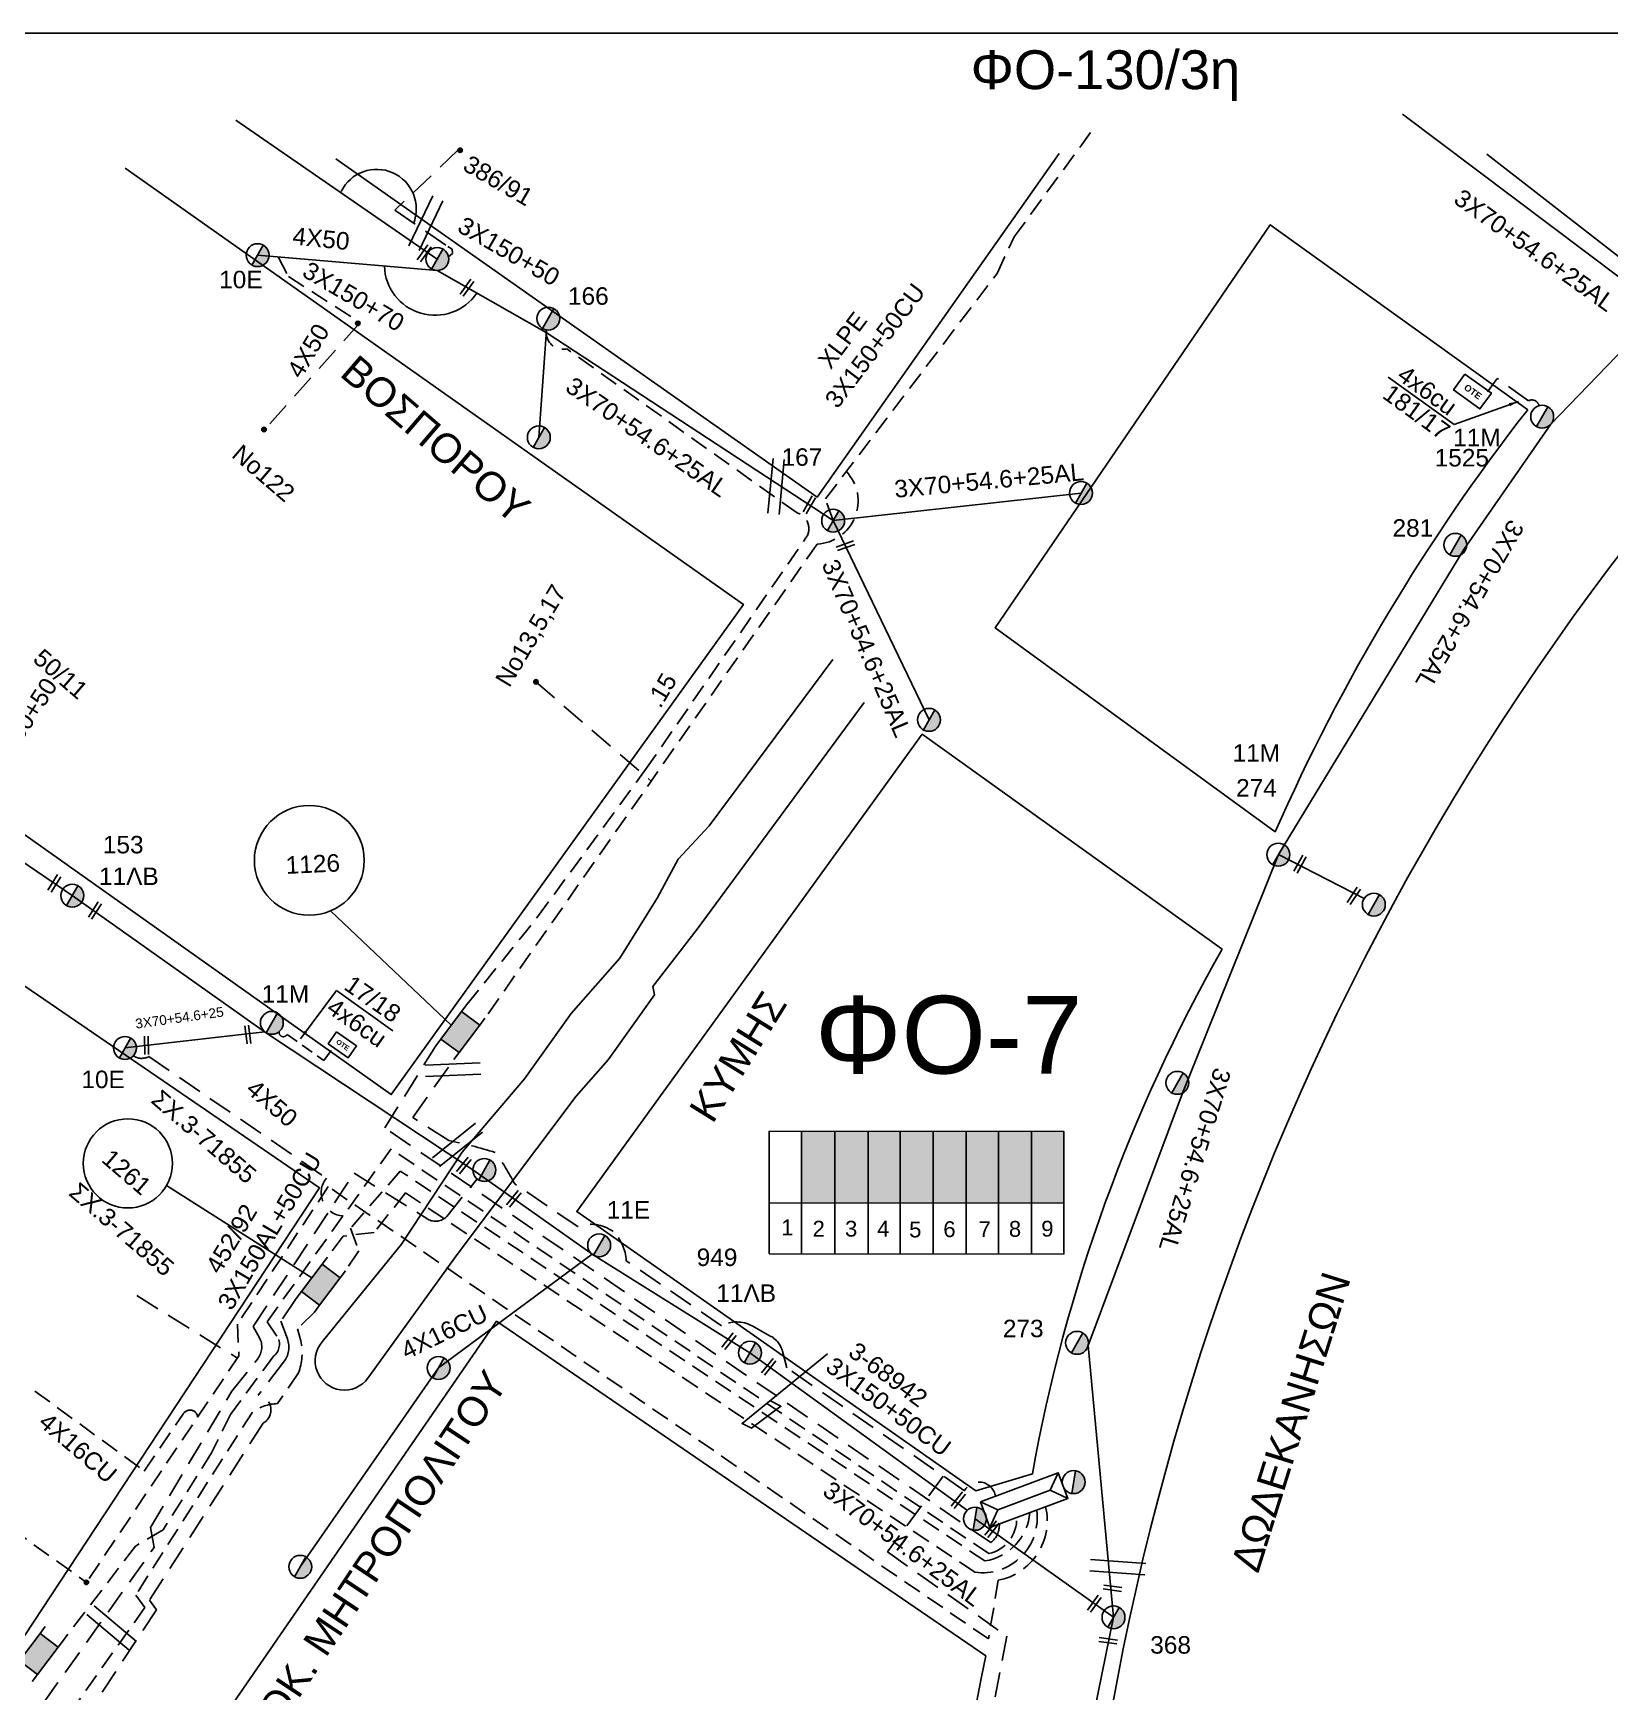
# Model space of a CAD drawing. Header units: millimetres. Extents: x 72 to 3039, y -786 to 786.
# Drawn here: x 1430.1 to 1592.4, y 604.4 to 775.2 of the extents above; entities that cross this region are included whole.
import ezdxf

# ---------------------------------------------------------------- set-up
doc = ezdxf.new("R2010")
doc.units = ezdxf.units.MM
doc.linetypes.add('DASHED', pattern=[19.05, 12.7, -6.35])
for name, color, linetype in [('Link Box 4 Διευθύνσεων', 7, 'Continuous'), ('Pillar OTE', 7, 'Continuous'), ('Άγνωστα', 7, 'Continuous'), ('Γέφυρες Εναέριου Δικτύου', 7, 'Continuous'), ('Γυμνά εναέρια ΧΤ (3Φ)   4x16CU', 7, 'Continuous'), ('Γυμνά εναέρια ΧΤ (3Φ)   4x50AL', 7, 'Continuous'), ('Επιγραφές - Σχήματα', 7, 'Continuous'), ('Καλώδια ΧΤ   3x150+50AL', 7, 'DASHED'), ('Καλώδια ΧΤ   3x150+50AL XLPE', 7, 'DASHED'), ('Καλώδια ΧΤ   3x150+50CU', 7, 'DASHED'), ('Καλώδια ΧΤ   3x150+70 XLPE', 7, 'DASHED'), ('Καλώδια ΧΤ   3x150+70AL', 7, 'DASHED'), ('Καλώδια ΧΤ   3x150AL+50CU', 7, 'DASHED'), ('Καλώδια ΧΤ   3x95+50CU', 7, 'DASHED'), ('Μηχανική τομή', 7, 'Continuous'), ('Στύλος ΦΜ', 7, 'Continuous'), ('Στύλος ΦΜ @ 1', 7, 'Continuous'), ('Συνδέσεις', 7, 'Continuous'), ('Συνεστραμμένα ΧΤ   3x70+54.6+25 AL', 7, 'SYN_LINE'), ('Τομή', 7, 'Continuous'), ('Υποσταθμός εναέριος 2 στύλων', 7, 'Continuous'), ('Υποσταθμός πόλεως', 7, 'Continuous'), ('Υπόβαθρο ΔΕΗ', 7, 'Continuous'), ('Υπόγεια Καλώδια Δικτύου ΧΤ   .15', 7, 'DASHED'), ('Υπόγεια καλώδια Παροχών ΧΤ   4x16CU', 7, 'DASHED'), ('Υπόγεια καλώδια Παροχών ΧΤ   4x50AL', 7, 'DASHED'), ('Υπόγεια καλώδια Παροχών ΧΤ   4x6', 7, 'DASHED')]:
    doc.layers.add(name, color=color, linetype=linetype)
doc.styles.get("Standard").update_dxf_attribs({"font": 'arial.ttf'})
doc.linetypes.add('SYN_LINE', pattern='A,0.5,-0.0001,["/\\/\\/\\/",Standard,S=0.1,R=0,X=0,Y=-0.05],-0.25', length=0.7501)
doc.dimstyles.new('ISO-25', dxfattribs={"dimtxt": 2.5, "dimasz": 2.5, "dimexe": 1.25, "dimexo": 0.625, "dimtad": 1, "dimtxsty": 'Standard', "dimcen": 2.5, "dimadec": 0, "dimazin": 0, "dimtfac": 1, "dimtmove": 0, "dimatfit": 3, "dimfxl": 1, "dimarcsym": 0})

# ---------------------------------------------------------------- blocks, each defined once
blk = doc.blocks.new('ΥΠΑΡΧΩΝ ΤΣΙΜΕΝΤΕΝΙΟΣ ΣΤΥΛΟΣ')
at = {"layer": 'Στύλος ΦΜ'}
blk.add_hatch(color=7, dxfattribs=at).paths.add_polyline_path([(-1.29, -2.28, 0.574793), (2.62, 0, 0.268822), (1.3, 2.27)])
at = {"layer": 'Στύλος ΦΜ', "color": 7}
blk.add_line((-1.29, -2.28), (1.3, 2.27), dxfattribs=at)
blk.add_circle((0, 0), 2.62, dxfattribs=at)
at = {"layer": 'Στύλος ΦΜ', "flags": 4}
for tag, p in [('ΑΡΙΘΜΟΣ', (-4.68, 8.05)), ('ΤΥΠΟΣ', (-4.91, 3.03))]:
    blk.add_attdef(tag, p, '', height=4, dxfattribs=at)
blk = doc.blocks.new('ΥΠΟΣΤΑΘΜΟΣ ΕΝΑΕΡΙΟΣ ΕΠΙ 2 ΣΤΥΛΩΝ')
at = {"layer": 'Υποσταθμός εναέριος 2 στύλων', "linetype": 'Continuous'}
for points in [[(-11.97, -2.11, 0.574793), (-8.45, -0.07, 0.268822), (-9.64, 1.98)], [(9.68, -2.15, 0.574793), (13.19, -0.1, 0.268822), (12.01, 1.95)]]:
    blk.add_hatch(color=256, dxfattribs=at).paths.add_polyline_path(points)
for p, q in [((-11.97, -2.11), (-9.64, 1.98)), ((9.68, -2.15), (12.01, 1.95))]:
    blk.add_line(p, q, dxfattribs=at)
for centre in [(-10.81, -0.07), (10.84, -0.1)]:
    blk.add_circle(centre, 2.36, dxfattribs=at)
at = {"layer": 'Υποσταθμός πόλεως', "linetype": 'Continuous', "ltscale": 40}
blk.add_lwpolyline([(-8.57, 2.82), (8.57, 2.82), (8.57, -2.82), (-8.57, -2.82)], close=True, dxfattribs=at)
for points in [[(-5.75, 0), (-8.57, 2.82)], [(-8.57, -2.82), (-5.75, 0)], [(-5.75, 0), (5.75, 0)], [(5.75, 0), (8.57, 2.82)], [(8.57, -2.82), (5.75, 0)]]:
    blk.add_lwpolyline(points, dxfattribs=at)
at = {"layer": 'Υποσταθμός εναέριος 2 στύλων', "ltscale": 40, "flags": 1}
for tag, p in [('ΜΕΤΑΣΧΗΜΑΤΙΣΜΟΣ', (14.09, 2.51)), ('ΙΣΧΥΣ', (14.07, -0.28)), ('ΑΡΙΘΜΟΣ', (14.19, -3))]:
    blk.add_attdef(tag, p, '', height=1.8, dxfattribs=at)
blk = doc.blocks.new('ΤΟΜΗ')
at = {"layer": 'Τομή', "ltscale": 40}
for p, q in [((-5.68, 0), (5.68, 0)), ((5.68, -2.33), (-5.68, -2.33))]:
    blk.add_line(p, q, dxfattribs=at)
blk = doc.blocks.new('LINK BOX 4 ΑΝΑΧΩΡΗΣΕΩΝ')
at = {"layer": 'Link Box 4 Διευθύνσεων', "ltscale": 40}
blk.add_hatch(color=256, dxfattribs=at).paths.add_polyline_path([(-3.54, 0), (-3.54, -4.67), (3.54, -4.67), (3.54, 0)])
for p, q in [((-3.54, 0), (-5.33, 0)), ((5.33, 0), (3.54, 0)), ((-3.54, -4.67), (-5.33, -4.67)), ((5.33, -4.67), (3.54, -4.67))]:
    blk.add_line(p, q, dxfattribs=at)
blk.add_lwpolyline([(-3.54, -4.67), (-3.54, 0), (3.54, 0), (3.54, -4.67)], close=True, dxfattribs=at)
blk = doc.blocks.new('_ΣΥΝΔΕΣΗ')
at = {"layer": 'Συνδέσεις', "linetype": 'SYN_LINE', "ltscale": 40}
blk.add_hatch(color=256, dxfattribs=at).paths.add_polyline_path([(0.5, -0.01, 1), (-0.5, -0.01, 1)])
at = {"layer": 'Συνδέσεις'}
blk.add_circle((0, -0.01), 0.5, dxfattribs=at)
blk = doc.blocks.new('ΜΗΧΑΝΙΚΗ ΤΟΜΗ')
at = {"layer": 'Μηχανική τομή', "ltscale": 40}
for p, q in [((-1.89, 0.78), (1.89, 0.78)), ((1.89, 0), (-1.89, 0))]:
    blk.add_line(p, q, dxfattribs=at)
blk = doc.blocks.new('PILLAR ΟΤΕ')
at = {"layer": 'Pillar OTE', "ltscale": 40}
blk.add_lwpolyline([(-3.31, 2.02), (3.39, 2.02), (3.39, -1.99), (-3.31, -1.99)], close=True, dxfattribs=at)
at = {"layer": 'Pillar OTE', "insert": (-1.81, 0.71), "char_height": 1.3575, "width": 109.961, "attachment_point": 1}
blk.add_mtext('{\\fArial|b1|i0|c161|p34;OTE}', dxfattribs=at)

msp = doc.modelspace()

# ---------------------------------------------------------------- hatches: boundary and pattern name
at = {"layer": 'Καλώδια ΧΤ   3x150AL+50CU', "linetype": 'DASHED', "ltscale": 0.2}
h = msp.add_hatch(color=27, dxfattribs=at)
h.dxf.hatch_style = 1
h.paths.add_polyline_path([(1512.58, 662.1), (1509.14, 662.1), (1509.14, 654.74), (1512.58, 654.73)])
h = msp.add_hatch(color=62, dxfattribs=at)
h.dxf.hatch_style = 1
h.paths.add_polyline_path([(1516.02, 662.1), (1512.58, 662.1), (1512.58, 654.73), (1516.02, 654.73)])
h = msp.add_hatch(color=85, dxfattribs=at)
h.dxf.hatch_style = 1
h.paths.add_polyline_path([(1519.32, 662.1), (1516.02, 662.1), (1516.02, 654.73), (1519.32, 654.73)])
h = msp.add_hatch(color=2, dxfattribs=at)
h.dxf.hatch_style = 1
h.paths.add_polyline_path([(1522.7, 662.1), (1519.32, 662.1), (1519.32, 654.73), (1522.7, 654.72)])
h = msp.add_hatch(color=5, dxfattribs=at)
h.dxf.hatch_style = 1
h.paths.add_polyline_path([(1526.1, 662.1), (1522.7, 662.1), (1522.7, 654.72), (1526.1, 654.72)])
h = msp.add_hatch(color=6, dxfattribs=at)
h.dxf.hatch_style = 1
h.paths.add_polyline_path([(1529.44, 662.1), (1526.1, 662.1), (1526.1, 654.72), (1529.44, 654.72)])
h = msp.add_hatch(color=173, dxfattribs=at)
h.dxf.hatch_style = 1
h.paths.add_polyline_path([(1532.82, 662.1), (1529.44, 662.1), (1529.44, 654.72), (1532.82, 654.71)])
h = msp.add_hatch(color=133, dxfattribs=at)
h.dxf.hatch_style = 1
h.paths.add_polyline_path([(1536.14, 662.09), (1532.82, 662.1), (1532.82, 654.71), (1536.14, 654.71)])

# ---------------------------------------------------------------- linework, layer by layer
at = {"layer": 'Pillar OTE', "ltscale": 40}
for points in [[(1505.81, 649.46), (1505.81, 662.1), (1536.14, 662.09), (1536.14, 649.43), (1505.81, 649.46)], [(1509.14, 649.45), (1509.14, 662.1)], [(1512.58, 649.45), (1512.58, 662.1)], [(1516.02, 649.45), (1516.02, 662.1)], [(1519.32, 649.44), (1519.32, 662.1)], [(1522.7, 649.44), (1522.7, 662.1)], [(1526.1, 649.44), (1526.1, 662.1)], [(1529.43, 649.43), (1529.44, 662.1)], [(1532.82, 649.43), (1532.82, 662.1)], [(1505.81, 654.74), (1536.14, 654.71)]]:
    msp.add_lwpolyline(points, dxfattribs=at)
at = {"layer": 'Άγνωστα', "color": 173, "linetype": 'DASHED', "ltscale": 0.2}
msp.add_lwpolyline([(1481.81, 708.37), (1493.67, 698.15)], dxfattribs=at)
at = {"layer": 'Άγνωστα', "color": 85, "linetype": 'SYN_LINE', "ltscale": 13}
msp.add_lwpolyline([(1558.25, 690.58), (1567.13, 686.02)], dxfattribs=at)
at = {"layer": 'Άγνωστα', "color": 133, "linetype": 'DASHED', "ltscale": 0.2}
msp.add_lwpolyline([(1440.36, 669.87, 0.278717), (1441.97, 669.79), (1460.24, 657.28), (1460.24, 657.28, 0.612267), (1461.96, 653.38)], format="xyb", dxfattribs=at)
at = {"layer": 'Άγνωστα', "color": 62, "linetype": 'DASHED', "ltscale": 0.2}
msp.add_lwpolyline([(1529.52, 621.66, -0.241528), (1528.64, 619.74), (1466.27, 662.45), (1471.5, 670.88)], format="xyb", dxfattribs=at)
at = {"layer": 'Άγνωστα', "color": 27, "linetype": 'DASHED', "ltscale": 0.2}
for points in [[(1529.11, 624.51, 0.723221), (1525.92, 625.09), (1507.64, 637.75), (1507.18, 639.47, 0.201505), (1506.01, 640.98), (1504.08, 642.05, 0.256509), (1500.92, 642.07), (1491.11, 648.77, 0.182015), (1489.77, 651.77, 0.247994), (1486.12, 652.29), (1479.63, 656.68, 0.038632), (1477.62, 659.91, 0.029795), (1472.84, 661.14), (1469.13, 663.52), (1473.36, 669.48)], [(1457.14, 644.88), (1455.55, 642.55), (1456.23, 640.71, -0.262198), (1455.84, 638.32), (1453.22, 634.92, -0.722318), (1453.73, 632.04), (1442.03, 613.81), (1442.76, 612.83), (1430.75, 594.61, -0.333861), (1428.67, 593.87), (1415.01, 573.97, 0.21748), (1414.66, 571.95), (1415.25, 570.26, -0.317892), (1414.65, 568.19), (1404.62, 553.2, -0.219144), (1401.5, 551.3), (1397.15, 551.69), (1383.26, 531.31, -0.249125), (1379.57, 529.36), (1377.61, 526.14, -0.588105), (1376.96, 524.01, 2.024301)]]:
    msp.add_lwpolyline(points, format="xyb", dxfattribs=at)
at = {"layer": 'Άγνωστα', "color": 5}
msp.add_lwpolyline([(1526.23, 623.06), (1503.84, 639.29), (1487.7, 649.36), (1475.32, 658.11)], dxfattribs=at)
at = {"layer": 'Άγνωστα', "color": 85, "linetype": 'DASHED', "ltscale": 0.2}
msp.add_lwpolyline([(1440.73, 645.17), (1451.08, 638.73)], dxfattribs=at)
at = {"layer": 'Γέφυρες Εναέριου Δικτύου'}
msp.add_arc((1471.42, 751.32), 5.2, 181.4764, 325.9579, dxfattribs=at)
at = {"layer": 'Γυμνά εναέρια ΧΤ (3Φ)   4x16CU', "color": 5, "linetype": 'SYN_LINE', "ltscale": 20}
msp.add_lwpolyline([(1487.59, 649.44), (1471.79, 637.73), (1457.55, 617.25)], dxfattribs=at)
at = {"layer": 'Γυμνά εναέρια ΧΤ (3Φ)   4x50AL', "color": 173}
msp.add_lwpolyline([(1471.66, 750.72), (1453.16, 752.31)], dxfattribs=at)
at = {"layer": 'Γυμνά εναέρια ΧΤ (3Φ)   4x50AL', "color": 133}
msp.add_lwpolyline([(1475.32, 658.11), (1453.98, 672.28), (1434.08, 686.36), (1421.61, 694.86), (1410.26, 702.41), (1387.64, 719.79)], dxfattribs=at)
at = {"layer": 'Επιγραφές - Σχήματα'}
msp.add_line((1443.8, 656.51), (1458.74, 647.01), dxfattribs=at)
msp.add_lwpolyline([(111.68, -308.22), (2083.59, -308.22), (2083.59, 775.16), (111.68, 775.16)], close=True, dxfattribs=at)
for points in [[(1473.1, 673.01), (1460.67, 684.78)], [(1511.82, 639.19), (1503.03, 632.02), (1503.99, 631.54), (1507.03, 633.78), (1505.9, 634.36)]]:
    msp.add_lwpolyline(points, dxfattribs=at)
for centre, radius in [((1458.48, 689.99), 5.65), ((1439.81, 658.79), 4.59)]:
    msp.add_circle(centre, radius, dxfattribs=at)
at = {"layer": 'Καλώδια ΧΤ   3x150+50AL', "color": 30, "ltscale": 0.2}
msp.add_lwpolyline([(1473.78, 763.11), (1467.3, 756.94), (1472.74, 753.19), (1473.19, 752.92), (1473.22, 752.47), (1472.81, 752.15)], dxfattribs=at)
at = {"layer": 'Καλώδια ΧΤ   3x150+50AL', "color": 1, "ltscale": 0.2}
msp.add_lwpolyline([(1448.87, 586.57, 0.085202), (1444.48, 588.74), (1428.93, 600.15), (1442.5, 619.23), (1442.15, 621.3), (1450.5, 635.32), (1453.17, 638.67, 0.305112), (1453.34, 640.84), (1452.7, 641.99), (1463.09, 657.79), (1470.67, 653.06, 0.361795), (1472.63, 653.33), (1475.76, 657.19)], format="xyb", dxfattribs=at)
at = {"layer": 'Καλώδια ΧΤ   3x150+50AL XLPE', "color": 27, "ltscale": 0.2}
msp.add_lwpolyline([(1523.75, 626.59), (1517.99, 618.78), (1530.29, 610.11), (1526.7, 591.53), (1524.97, 571.05), (1524.53, 539.97, -0.489529), (1523.35, 538.41, 0.469583), (1519.18, 538.99), (1506.27, 547.55), (1514.68, 557.19)], format="xyb", dxfattribs=at)
at = {"layer": 'Καλώδια ΧΤ   3x150+50CU', "color": 173, "ltscale": 0.15}
msp.add_lwpolyline([(1512.41, 724.97), (1511.62, 727.2), (1529.28, 750.43), (1531.05, 754.18), (1539.22, 765.36)], dxfattribs=at)
at = {"layer": 'Καλώδια ΧΤ   3x150+50CU', "color": 133, "ltscale": 0.15}
msp.add_lwpolyline([(1531.3, 622.32, -0.364902), (1528.43, 618.61), (1466.91, 660.28), (1454.14, 642.48), (1455.15, 641.01, -0.397112), (1454.82, 638.96), (1450.37, 632.93), (1448.43, 628.99), (1443.44, 621.05), (1440.59, 619.39), (1433.17, 609.7)], format="xyb", dxfattribs=at)
at = {"layer": 'Καλώδια ΧΤ   3x150+50CU', "color": 173, "ltscale": 0.15}
msp.add_lwpolyline([(1532.66, 622.83, -0.344586), (1528.04, 617.85), (1467.85, 658), (1462.74, 652.13), (1463.58, 649.8), (1462.21, 647.74)], format="xyb", dxfattribs=at)
at = {"layer": 'Καλώδια ΧΤ   3x150+50CU', "color": 6, "ltscale": 0.15}
msp.add_lwpolyline([(1533.36, 623.09, -0.499484), (1527, 616.69), (1468.39, 655.75), (1465.17, 651.69), (1461.98, 651.3), (1460.34, 649.14)], format="xyb", dxfattribs=at)
at = {"layer": 'Καλώδια ΧΤ   3x150+70 XLPE', "color": 173, "ltscale": 0.15}
msp.add_lwpolyline([(1455.29, 752.13), (1456.33, 750.1), (1463.71, 745.37)], dxfattribs=at)
at = {"layer": 'Καλώδια ΧΤ   3x150+70AL', "color": 173, "ltscale": 0.15}
msp.add_lwpolyline([(1459.01, 643.48), (1457.26, 641.74), (1457.62, 640.52, -0.143225), (1457.36, 637.21), (1455.22, 634.05, 0.150487), (1452.63, 633.19), (1440.61, 614.34), (1441.55, 613.05), (1429.07, 595.49), (1428.07, 595.8), (1412.61, 573.69), (1413.93, 569.37), (1404.1, 554.66, -0.268986), (1400.3, 552.8), (1398.23, 553.42, 0.331376), (1395.56, 552.45), (1381.57, 532.04), (1377.91, 531.52), (1359.27, 546.09)], format="xyb", dxfattribs=at)
at = {"layer": 'Καλώδια ΧΤ   3x150AL+50CU', "color": 85, "ltscale": 0.15}
msp.add_lwpolyline([(1534.28, 623.44, -0.424941), (1529.41, 615.86), (1528.4, 609.83), (1460.43, 656.4), (1451.09, 642.24), (1451.24, 638.97), (1435.54, 615.65)], format="xyb", dxfattribs=at)
at = {"layer": 'Καλώδια ΧΤ   3x150AL+50CU', "color": 7, "linetype": 'Continuous', "ltscale": 0.2}
msp.add_arc((1465.42, 757.06), 4.08, 338.2093, 153.888, dxfattribs=at)
at = {"layer": 'Καλώδια ΧΤ   3x95+50CU', "color": 85, "ltscale": 0.15}
msp.add_lwpolyline([(1420.85, 626.19), (1435.54, 615.65)], dxfattribs=at)
at = {"layer": 'Συνεστραμμένα ΧΤ   3x70+54.6+25 AL', "color": 30, "ltscale": 15}
msp.add_lwpolyline([(1471.66, 751.9), (1450.93, 766.22)], dxfattribs=at)
at = {"layer": 'Συνεστραμμένα ΧΤ   3x70+54.6+25 AL', "color": 85, "ltscale": 20}
for points in [[(1571.01, 766.82), (1597.48, 746.91), (1622.82, 724.03), (1649.4, 702.96)], [(1541.27, 612.05), (1538.66, 640.05), (1548.38, 666.03), (1558.25, 690.58), (1577.32, 722.01), (1586.29, 734.9), (1596.9, 745.88)]]:
    msp.add_lwpolyline(points, dxfattribs=at)
at = {"layer": 'Συνεστραμμένα ΧΤ   3x70+54.6+25 AL', "color": 173, "ltscale": 15}
msp.add_lwpolyline([(1512.41, 724.97), (1482.87, 744.36), (1471.66, 750.72)], dxfattribs=at)
at = {"layer": 'Συνεστραμμένα ΧΤ   3x70+54.6+25 AL', "color": 173, "ltscale": 14}
msp.add_lwpolyline([(1482.89, 744.61), (1482.11, 733.54)], dxfattribs=at)
at = {"layer": 'Συνεστραμμένα ΧΤ   3x70+54.6+25 AL', "color": 173, "ltscale": 20}
for points in [[(1537.93, 727.81), (1512.41, 724.97)], [(1512.41, 724.97), (1522.28, 704.46)]]:
    msp.add_lwpolyline(points, dxfattribs=at)
at = {"layer": 'Συνεστραμμένα ΧΤ   3x70+54.6+25 AL', "color": 133, "ltscale": 15}
msp.add_lwpolyline([(1439.51, 670.68), (1453.92, 672.32)], dxfattribs=at)
at = {"layer": 'Συνεστραμμένα ΧΤ   3x70+54.6+25 AL', "color": 2, "ltscale": 20}
msp.add_lwpolyline([(1607.14, 361.74), (1581.43, 396.03), (1561.9, 430.07), (1548.79, 460.94), (1540.89, 489.8), (1537.15, 515.37), (1535.28, 535.85), (1534.12, 565.03), (1536.11, 586.78), (1541.27, 612.05), (1527.02, 622.19)], dxfattribs=at)
at = {"layer": 'Υπόβαθρο ΔΕΗ'}
for points in [[(1579.69, 762.71), (1597.09, 749.19), (1611.74, 763.95)], [(1535.69, 762.79), (1510.78, 727.4), (1461.2, 762.23)], [(1439.53, 761.27), (1503.17, 716.34), (1466.92, 665.88), (1389.55, 720.7), (1417.41, 760.67)], [(1569.55, 739.75), (1576.34, 734.87)], [(1382.09, 709.28), (1459.54, 656.27), (1425.41, 604.5), (1347.16, 660.8), (1382.09, 709.28)]]:
    msp.add_lwpolyline(points, dxfattribs=at)
for points in [[(1583.91, 736.39), (1557.4, 755.43), (1529.08, 713.94), (1557.91, 692.93, -0.061733), (1583.91, 736.39, -2.272839)], [(1596.25, 725.21), (1646.12, 685.71, 0.180116), (1599.71, 542.42), (1537.44, 536.3, -0.185857), (1596.25, 725.21, 0.010142)], [(1515.6, 706.24), (1498.4, 682.9), (1493.85, 677.01), (1494.01, 676.13), (1489.26, 669.44), (1485.96, 665.72), (1473.71, 649.4), (1464.52, 636.69, -1.044959), (1459.82, 640.41), (1467.99, 650.46), (1474.22, 659.95), (1480.62, 667.49), (1485.44, 674.22), (1490.44, 679.93), (1494.28, 686.09), (1496.47, 690.1), (1499.65, 693.55), (1512.37, 710.66)], [(1552.45, 680.84), (1521.59, 702.97), (1486.01, 653.83), (1527.09, 625.08), (1532.92, 626.81, -0.084923), (1552.45, 680.84, -0.281331)], [(1528.13, 608.07), (1477.76, 642.53), (1442.65, 591.62), (1518.89, 538.81, -0.325387), (1524.47, 538.56, -0.079208), (1528.13, 608.07, 0.120972)]]:
    msp.add_lwpolyline(points, format="xyb", dxfattribs=at)
at = {"layer": 'Υπόγεια Καλώδια Δικτύου ΧΤ   .15', "color": 173, "ltscale": 0.15}
for points in [[(1474.7, 675.14), (1481.99, 684.17), (1493.1, 699.33), (1509.61, 723.19, 0.513417), (1508.69, 725.77), (1484.98, 742.66, -0.524909), (1482.89, 744.61, -3.351058)], [(1513.77, 730.03, -0.640927), (1510.77, 722.56), (1476.57, 673.74)]]:
    msp.add_lwpolyline(points, format="xyb", dxfattribs=at)
at = {"layer": 'Υπόγεια καλώδια Παροχών ΧΤ   4x16CU', "color": 85, "ltscale": 0.15}
msp.add_lwpolyline([(1430.24, 635.35), (1441.48, 627.11), (1445.54, 633.04, -0.708325), (1446.99, 632.66, 0.712599)], format="xyb", dxfattribs=at)
at = {"layer": 'Υπόγεια καλώδια Παροχών ΧΤ   4x50AL', "color": 173, "ltscale": 0.2}
msp.add_lwpolyline([(1463.71, 745.37), (1453.72, 734.13)], dxfattribs=at)
at = {"layer": 'Υπόγεια καλώδια Παροχών ΧΤ   4x6', "color": 62, "linetype": 'DASHED', "ltscale": 0.2}
msp.add_lwpolyline([(1585.08, 736.81, 0.485572), (1583.99, 737.32), (1580.77, 739.62), (1579.78, 738.25)], format="xyb", dxfattribs=at)
at = {"layer": 'Υπόγεια καλώδια Παροχών ΧΤ   4x6', "color": 133, "linetype": 'DASHED', "ltscale": 0.1}
msp.add_lwpolyline([(1455.39, 672.36, 0.870757), (1456.19, 672.06), (1459.98, 669.38), (1460.95, 670.74)], format="xyb", dxfattribs=at)

# ---------------------------------------------------------------- block references
at = {"layer": 'Link Box 4 Διευθύνσεων', "xscale": 0.499999999999979, "yscale": 0.499999999999979, "zscale": 0.499999999999979, "rotation": 53.07485869277051}
for p in [(1473.1, 673.01), (1458.74, 647.01), (1429.7, 608.97)]:
    msp.add_blockref('LINK BOX 4 ΑΝΑΧΩΡΗΣΕΩΝ', p, dxfattribs=at)
at = {"layer": 'Pillar OTE'}
for p, xscale, yscale, zscale, rotation in [((1578.2, 738.27), 0.5, 0.5, 0.5, 324.3125555953447), ((1461.88, 671), 0.375, 0.375, 0.375, 325)]:
    msp.add_blockref('PILLAR ΟΤΕ', p, dxfattribs=dict(at, xscale=xscale, yscale=yscale, zscale=zscale, rotation=rotation))
at = {"layer": 'Μηχανική τομή'}
for p, xscale, yscale, zscale, rotation in [((1470.15, 752.61), 0.4999999999998046, 0.4999999999998046, 0.4999999999998046, 234.3662740213535), ((1474.56, 749.07), 0.4999999999998046, 0.4999999999998046, 0.4999999999998046, 234.3662740213535), ((1509.78, 726.7), 0.4999999999998939, 0.4999999999998939, 0.4999999999998939, 240.1972597920215), ((1513.75, 722.2), 0.4999999999999341, 0.4999999999999341, 0.4999999999999341, 19.37875964536106), ((1560.64, 689.51), 0.4999999999996735, 0.4999999999996735, 0.4999999999996735, 61.41602306799188), ((1432.07, 687.72), 0.4999999999998351, 0.4999999999998351, 0.4999999999998351, 237.7344695146065), ((1566.16, 686.23), 0.4999999999996779, 0.4999999999996779, 0.4999999999996779, 56.1441950072491), ((1436.25, 684.93), 0.4999999999998351, 0.4999999999998351, 0.4999999999998351, 237.7344695146065), ((1451.97, 672.03), 0.4999999999998612, 0.4999999999998612, 0.4999999999998612, 277.1924040865337), ((1441.53, 670.95), 0.4999999999997997, 0.4999999999997997, 0.4999999999997997, 271.1424958087177), ((1474.54, 658.45), 0.4999999999997657, 0.4999999999997657, 0.4999999999997657, 50.9747705542941), ((1479.69, 655.01), 0.4999999999997657, 0.4999999999997657, 0.4999999999997657, 50.9747705542941), ((1501.84, 640.35), 0.4999999999997657, 0.4999999999997657, 0.4999999999997657, 50.9747705542941), ((1505.93, 637.71), 0.4999999999997657, 0.4999999999997657, 0.4999999999997657, 50.9747705542941), ((1525.45, 623.98), 0.4999999999997657, 0.4999999999997657, 0.4999999999997657, 50.9747705542941), ((1528.92, 621.01), 0.4999999999997657, 0.4999999999997657, 0.4999999999997657, 50.9747705542941), ((1541.14, 614.85), 0.4999999999996866, 0.4999999999996866, 0.4999999999996866, 352.1030864218995), ((1539.46, 613.33), 0.4999999999997692, 0.4999999999997692, 0.4999999999997692, 54.1974535337388), ((1540.69, 609.44), 0.4999999999997993, 0.4999999999997993, 0.4999999999997993, 352.1030864219013)]:
    msp.add_blockref('ΜΗΧΑΝΙΚΗ ΤΟΜΗ', p, dxfattribs=dict(at, xscale=xscale, yscale=yscale, zscale=zscale, rotation=rotation))
at = {"layer": 'Στύλος ΦΜ @ 1', "ltscale": 40}
ref = msp.add_blockref('ΥΠΑΡΧΩΝ ΤΣΙΜΕΝΤΕΝΙΟΣ ΣΤΥΛΟΣ', (1453.16, 752.31), dxfattribs=dict(at, xscale=0.4499999999998181, yscale=0.4499999999998181, zscale=0.4499999999998181))
ref.add_attrib('ΤΥΠΟΣ', '10Ε', (1449.2, 748.9), dxfattribs={"layer": 'Στύλος ΦΜ', "height": 1.8, "flags": 4})
at = {"layer": 'Στύλος ΦΜ @ 1', "ltscale": 40, "xscale": 0.4499999999998181, "yscale": 0.4499999999998181, "zscale": 0.4499999999998181}
for p in [(1471.66, 751.9), (1482.11, 733.54), (1537.93, 727.81), (1522.28, 704.46), (1568.07, 685.44), (1547.84, 667.08), (1476.5, 658.11), (1471.79, 637.73), (1457.55, 617.25)]:
    msp.add_blockref('ΥΠΑΡΧΩΝ ΤΣΙΜΕΝΤΕΝΙΟΣ ΣΤΥΛΟΣ', p, dxfattribs=at)
at = {"layer": 'Στύλος ΦΜ @ 1', "ltscale": 40}
ref = msp.add_blockref('ΥΠΑΡΧΩΝ ΤΣΙΜΕΝΤΕΝΙΟΣ ΣΤΥΛΟΣ', (1483.08, 745.78), dxfattribs=dict(at, xscale=0.4499999999998181, yscale=0.4499999999998181, zscale=0.4499999999998181))
ref.add_attrib('ΑΡΙΘΜΟΣ', '166', (1485.11, 747.2), dxfattribs={"layer": 'Στύλος ΦΜ', "height": 1.8, "flags": 4})
ref = msp.add_blockref('ΥΠΑΡΧΩΝ ΤΣΙΜΕΝΤΕΝΙΟΣ ΣΤΥΛΟΣ', (1585.4, 735.68), dxfattribs=dict(at, xscale=0.4499999999998181, yscale=0.4499999999998181, zscale=0.4499999999998181))
ref.add_attrib('ΤΥΠΟΣ', '11Μ', (1576.23, 732.63), dxfattribs={"layer": 'Στύλος ΦΜ', "height": 1.8, "flags": 4})
ref.add_attrib('ΑΡΙΘΜΟΣ', '1525', (1574.33, 730.55), dxfattribs={"layer": 'Στύλος ΦΜ', "height": 1.8, "flags": 4})
ref = msp.add_blockref('ΥΠΑΡΧΩΝ ΤΣΙΜΕΝΤΕΝΙΟΣ ΣΤΥΛΟΣ', (1512.41, 724.97), dxfattribs=dict(at, xscale=0.4499999999998181, yscale=0.4499999999998181, zscale=0.4499999999998181))
ref.add_attrib('ΑΡΙΘΜΟΣ', '167', (1507.1, 730.62), dxfattribs={"layer": 'Στύλος ΦΜ', "height": 1.8, "flags": 4})
ref = msp.add_blockref('ΥΠΑΡΧΩΝ ΤΣΙΜΕΝΤΕΝΙΟΣ ΣΤΥΛΟΣ', (1576.46, 722.48), dxfattribs=dict(at, xscale=0.4499999999998181, yscale=0.4499999999998181, zscale=0.4499999999998181))
ref.add_attrib('ΑΡΙΘΜΟΣ', '281', (1569.99, 723.32), dxfattribs={"layer": 'Στύλος ΦΜ', "height": 1.8, "flags": 4})
ref = msp.add_blockref('ΥΠΑΡΧΩΝ ΤΣΙΜΕΝΤΕΝΙΟΣ ΣΤΥΛΟΣ', (1558.24, 690.58), dxfattribs=dict(at, xscale=0.4499999999998181, yscale=0.4499999999998181, zscale=0.4499999999998181))
ref.add_attrib('ΤΥΠΟΣ', '11Μ', (1553.53, 700.15), dxfattribs={"layer": 'Στύλος ΦΜ', "height": 1.8, "flags": 4})
ref.add_attrib('ΑΡΙΘΜΟΣ', '274', (1553.89, 696.56), dxfattribs={"layer": 'Στύλος ΦΜ', "height": 1.8, "flags": 4})
ref = msp.add_blockref('ΥΠΑΡΧΩΝ ΤΣΙΜΕΝΤΕΝΙΟΣ ΣΤΥΛΟΣ', (1434.08, 686.36), dxfattribs=dict(at, xscale=0.4499999999998181, yscale=0.4499999999998181, zscale=0.4499999999998181))
ref.add_attrib('ΤΥΠΟΣ', '11ΛΒ', (1436.83, 687.45), dxfattribs={"layer": 'Στύλος ΦΜ', "height": 1.8, "flags": 4})
ref.add_attrib('ΑΡΙΘΜΟΣ', '153', (1437.23, 690.71), dxfattribs={"layer": 'Στύλος ΦΜ', "height": 1.8, "flags": 4})
ref = msp.add_blockref('ΥΠΑΡΧΩΝ ΤΣΙΜΕΝΤΕΝΙΟΣ ΣΤΥΛΟΣ', (1454.63, 673.26), dxfattribs=dict(at, xscale=0.4499999999998181, yscale=0.4499999999998181, zscale=0.4499999999998181))
ref.add_attrib('ΤΥΠΟΣ', '11Μ', (1453.58, 675.34), dxfattribs={"layer": 'Στύλος ΦΜ', "height": 1.8, "flags": 4})
ref = msp.add_blockref('ΥΠΑΡΧΩΝ ΤΣΙΜΕΝΤΕΝΙΟΣ ΣΤΥΛΟΣ', (1439.51, 670.68), dxfattribs=dict(at, xscale=0.4499999999998181, yscale=0.4499999999998181, zscale=0.4499999999998181))
ref.add_attrib('ΤΥΠΟΣ', '10E', (1435.02, 666.54), dxfattribs={"layer": 'Στύλος ΦΜ', "height": 1.8, "flags": 4})
ref = msp.add_blockref('ΥΠΑΡΧΩΝ ΤΣΙΜΕΝΤΕΝΙΟΣ ΣΤΥΛΟΣ', (1488.32, 650.36), dxfattribs=dict(at, xscale=0.4499999999998181, yscale=0.4499999999998181, zscale=0.4499999999998181))
ref.add_attrib('ΤΥΠΟΣ', '11Ε', (1489.1, 653.1), dxfattribs={"layer": 'Στύλος ΦΜ', "height": 1.8, "flags": 4})
ref = msp.add_blockref('ΥΠΑΡΧΩΝ ΤΣΙΜΕΝΤΕΝΙΟΣ ΣΤΥΛΟΣ', (1503.84, 639.29), dxfattribs=dict(at, xscale=0.4499999999998181, yscale=0.4499999999998181, zscale=0.4499999999998181))
ref.add_attrib('ΤΥΠΟΣ', '11ΛΒ', (1500.38, 644.53), dxfattribs={"layer": 'Στύλος ΦΜ', "height": 1.8, "flags": 4})
ref.add_attrib('ΑΡΙΘΜΟΣ', '949', (1498.36, 648.22), dxfattribs={"layer": 'Στύλος ΦΜ', "height": 1.8, "flags": 4})
ref = msp.add_blockref('ΥΠΑΡΧΩΝ ΤΣΙΜΕΝΤΕΝΙΟΣ ΣΤΥΛΟΣ', (1537.52, 640.31), dxfattribs=dict(at, xscale=0.4499999999998181, yscale=0.4499999999998181, zscale=0.4499999999998181))
ref.add_attrib('ΑΡΙΘΜΟΣ', '273', (1529.88, 640.89), dxfattribs={"layer": 'Στύλος ΦΜ', "height": 1.8, "flags": 4})
ref = msp.add_blockref('ΥΠΑΡΧΩΝ ΤΣΙΜΕΝΤΕΝΙΟΣ ΣΤΥΛΟΣ', (1541.27, 612.05), dxfattribs=dict(at, xscale=0.4499999999998181, yscale=0.4499999999998181, zscale=0.4499999999998181))
ref.add_attrib('ΑΡΙΘΜΟΣ', '368', (1545.05, 608.31), dxfattribs={"layer": 'Στύλος ΦΜ', "height": 1.8, "flags": 4})
at = {"layer": 'Συνδέσεις', "xscale": 0.4499999999998181, "yscale": 0.4499999999998181, "zscale": 0.4499999999998181}
for p in [(1474.01, 763.11), (1463.48, 745.29), (1453.82, 734.36), (1481.81, 708.38), (1435.54, 615.65)]:
    msp.add_blockref('_ΣΥΝΔΕΣΗ', p, dxfattribs=at)
at = {"layer": 'Τομή'}
for p, xscale, yscale, zscale, rotation in [((1471.01, 755.34), 0.5000000000001246, 0.5000000000001246, 0.5000000000001246, 244.3472696992504), ((1507.11, 728.44), 0.5000000000001072, 0.5000000000001072, 0.5000000000001072, 264.4767251964964), ((1473.29, 667.86), 0.500000000000051, 0.500000000000051, 0.500000000000051, 182.2316261418533), ((1474.11, 660.24), 0.5000000000000059, 0.5000000000000059, 0.5000000000000059, 218.6498330546268), ((1541.75, 617.8), 0.4999999999999681, 0.4999999999999681, 0.4999999999999681, 355.6797444070997), ((1437.76, 610.5), 0.4999999999999703, 0.4999999999999703, 0.4999999999999703, 139.6121682581896)]:
    msp.add_blockref('ΤΟΜΗ', p, dxfattribs=dict(at, xscale=xscale, yscale=yscale, zscale=zscale, rotation=rotation))
at = {"layer": 'Υποσταθμός εναέριος 2 στύλων', "xscale": 0.4999999999999363, "yscale": 0.4999999999999363, "zscale": 0.4999999999999363, "rotation": 20.49680263641181}
msp.add_blockref('ΥΠΟΣΤΑΘΜΟΣ ΕΝΑΕΡΙΟΣ ΕΠΙ 2 ΣΤΥΛΩΝ', (1532.07, 624.12), dxfattribs=at)

# ---------------------------------------------------------------- texts
at = {"ltscale": 30, "char_height": 1.63, "width": 11.2573, "attachment_point": 1}
for s, insert in [('1', (1507.06, 653.02)), ('2', (1510.29, 652.88)), ('3', (1513.63, 652.88)), ('4', (1516.93, 652.88)), ('5', (1520.23, 652.8)), ('6', (1523.75, 652.83)), ('7', (1527.38, 652.83)), ('8', (1530.5, 652.86)), ('9', (1533.83, 652.88))]:
    msp.add_mtext(s, dxfattribs=dict(at, insert=insert))
at = {"layer": 'Γυμνά εναέρια ΧΤ (3Φ)   4x16CU', "insert": (1467.71, 640.18), "char_height": 1.8, "width": 11.8763, "attachment_point": 1, "rotation": 25.8828}
msp.add_mtext('4X16CU', dxfattribs=at)
at = {"layer": 'Γυμνά εναέρια ΧΤ (3Φ)   4x50AL', "char_height": 1.8, "width": 11.8763, "attachment_point": 1}
for insert, rotation in [((1456.87, 755.21), 354.1681), ((1453.01, 667.58), 319.3344)]:
    msp.add_mtext('4X50', dxfattribs=dict(at, insert=insert, rotation=rotation))
at = {"layer": 'Επιγραφές - Σχήματα', "attachment_point": 1}
for s, insert, char_height, width in [('ΦO-130/3η', (1526.56, 773.4), 4, 36.4294), ('ΦΟ-7', (1510.53, 676.04), 8, 8.7202)]:
    msp.add_mtext(s, dxfattribs=dict(at, insert=insert, char_height=char_height, width=width))
for s, insert, char_height, width, rotation in [('386/91', (1475.06, 762.7), 1.8, 15.365, 329.9388), ('BOΣΠOPOY', (1463.45, 742.23), 3, 33.5829, 319.3344), ('No122', (1451.55, 732.96), 1.8, 11.8763, 319.3344), ('No13,5,17', (1477.53, 708.62), 1.8, 11.8763, 59.1914), ('50/11', (1431.09, 711.92), 1.8, 11.8763, 319.3344), ('1126', (1456.01, 690.39), 1.8, 23.5192, 2.7151), ('KYMHΣ', (1497.45, 664.35), 3, 23.5192, 58.1203), ('ΣX.3-71855', (1443.24, 666.51), 1.8, 16.7387, 319.3344), ('1261', (1438.15, 660.4), 1.8, 11.8763, 319.3344), ('ΣX.3-71855', (1434.78, 656.97), 1.8, 16.7387, 319.3344), ('452/92', (1447.72, 648.2), 1.8, 16.7387, 59.1813), ('ΔΩΔEKANHΣΩN', (1553.3, 617.4), 3, 23.5192, 72.5708), ('3-68942', (1514.91, 640.52), 1.8, 23.5192, 323.3829), ('ΠPOK. MHTPOΠΟΛΙΤΟΥ', (1449.81, 597.65), 3, 149.4383, 56.3484)]:
    msp.add_mtext(s, dxfattribs=dict(at, insert=insert, char_height=char_height, width=width, rotation=rotation))
at = {"layer": 'Καλώδια ΧΤ   3x150+50AL', "char_height": 1.8, "attachment_point": 1}
for insert, width, rotation in [((1474.49, 756.38), 15.365, 329.9388), ((1424.86, 699.31), 11.8763, 57.0392)]:
    msp.add_mtext('3X150+50', dxfattribs=dict(at, insert=insert, width=width, rotation=rotation))
at = {"layer": 'Καλώδια ΧΤ   3x150+50CU', "char_height": 1.8, "attachment_point": 1}
for s, insert, width, rotation in [('    XLPE\\P3X150+50CU', (1509.03, 739.3), 11.8763, 52.9598), ('3X150+50CU', (1512.57, 638.99), 23.5192, 323.3829)]:
    msp.add_mtext(s, dxfattribs=dict(at, insert=insert, width=width, rotation=rotation))
at = {"layer": 'Καλώδια ΧΤ   3x150+70 XLPE', "insert": (1458.53, 751.76), "char_height": 1.8, "width": 11.8763, "attachment_point": 1, "rotation": 329.5101}
msp.add_mtext('3X150+70', dxfattribs=at)
at = {"layer": 'Καλώδια ΧΤ   3x150AL+50CU', "insert": (1448.94, 644.45), "char_height": 1.8, "width": 16.7387, "attachment_point": 1, "rotation": 59.1813}
msp.add_mtext('3X150AL+50CU', dxfattribs=at)
at = {"layer": 'Συνεστραμμένα ΧΤ   3x70+54.6+25 AL', "width": 16.2172, "attachment_point": 1}
for s, insert, char_height, rotation in [('3X70+54.6+25AL', (1577.21, 759.24), 1.8, 324.386), ('3X70+54.6+25AL', (1485.73, 739.89), 1.8, 325.3717), ('3X70+54.6+25AL', (1518.63, 729.11), 1.8, 5.3356), ('3X70+54.6+25AL', (1583.63, 724.33), 1.8, 239.9416), ('3X70+54.6+25AL', (1512.85, 721.2), 1.8, 293.0665), ('3X70+54.6+25', (1440.51, 673.65), 1, 7.9473), ('3X70+54.6+25AL', (1553.4, 668.24), 1.8, 252.8605), ('3X70+54.6+25AL', (1512.27, 626.2), 1.8, 323.298)]:
    msp.add_mtext(s, dxfattribs=dict(at, insert=insert, char_height=char_height, rotation=rotation))
at = {"layer": 'Υπόγεια Καλώδια Δικτύου ΧΤ   .15', "insert": (1493.07, 706.47), "char_height": 1.8, "width": 11.8763, "attachment_point": 1, "rotation": 59.1914}
msp.add_mtext('.15', dxfattribs=at)
at = {"layer": 'Υπόγεια καλώδια Παροχών ΧΤ   4x16CU', "insert": (1431.66, 633.28), "char_height": 1.8, "width": 11.8763, "attachment_point": 1, "rotation": 319.3344}
msp.add_mtext('4X16CU', dxfattribs=at)
at = {"layer": 'Υπόγεια καλώδια Παροχών ΧΤ   4x50AL', "ltscale": 0.2, "insert": (1456.09, 740.41), "char_height": 1.8, "width": 11.8763, "attachment_point": 1, "rotation": 59.1914}
msp.add_mtext('4X50', dxfattribs=at)
at = {"layer": 'Υπόγεια καλώδια Παροχών ΧΤ   4x50AL', "color": 7, "ltscale": 0.2, "char_height": 1.8, "attachment_point": 1}
for s, width, insert, rotation in [('4x6cu', 1.8, (1571.39, 741.08), 324), ('181/17', 11.7334, (1569.89, 739.14), 324), ('17/18', 1.8, (1462.96, 678.27), 325), ('4x6cu', 1.8, (1461.15, 675.94), 325)]:
    msp.add_mtext_dynamic_manual_height_columns(s, width=width, gutter_width=12.5, heights=[0.118], dxfattribs=dict(at, insert=insert, rotation=rotation))

# ---------------------------------------------------------------- leaders
at = {"layer": 'Επιγραφές - Σχήματα', "ltscale": 40}
msp.add_leader([(1582.97, 737.25), (1576.34, 734.87)], dimstyle='ISO-25', override={"dimasz": 1, "dimtad": 0}, dxfattribs=at)
at = {"layer": 'Επιγραφές - Σχήματα'}
msp.add_leader([(1457.58, 671.63), (1461.29, 676.6), (1467.08, 672.45)], dimstyle='ISO-25', override={"dimasz": 0.9, "dimgap": 0.625, "dimtad": 0}, dxfattribs=at)

doc.saveas('drawing.dxf')
